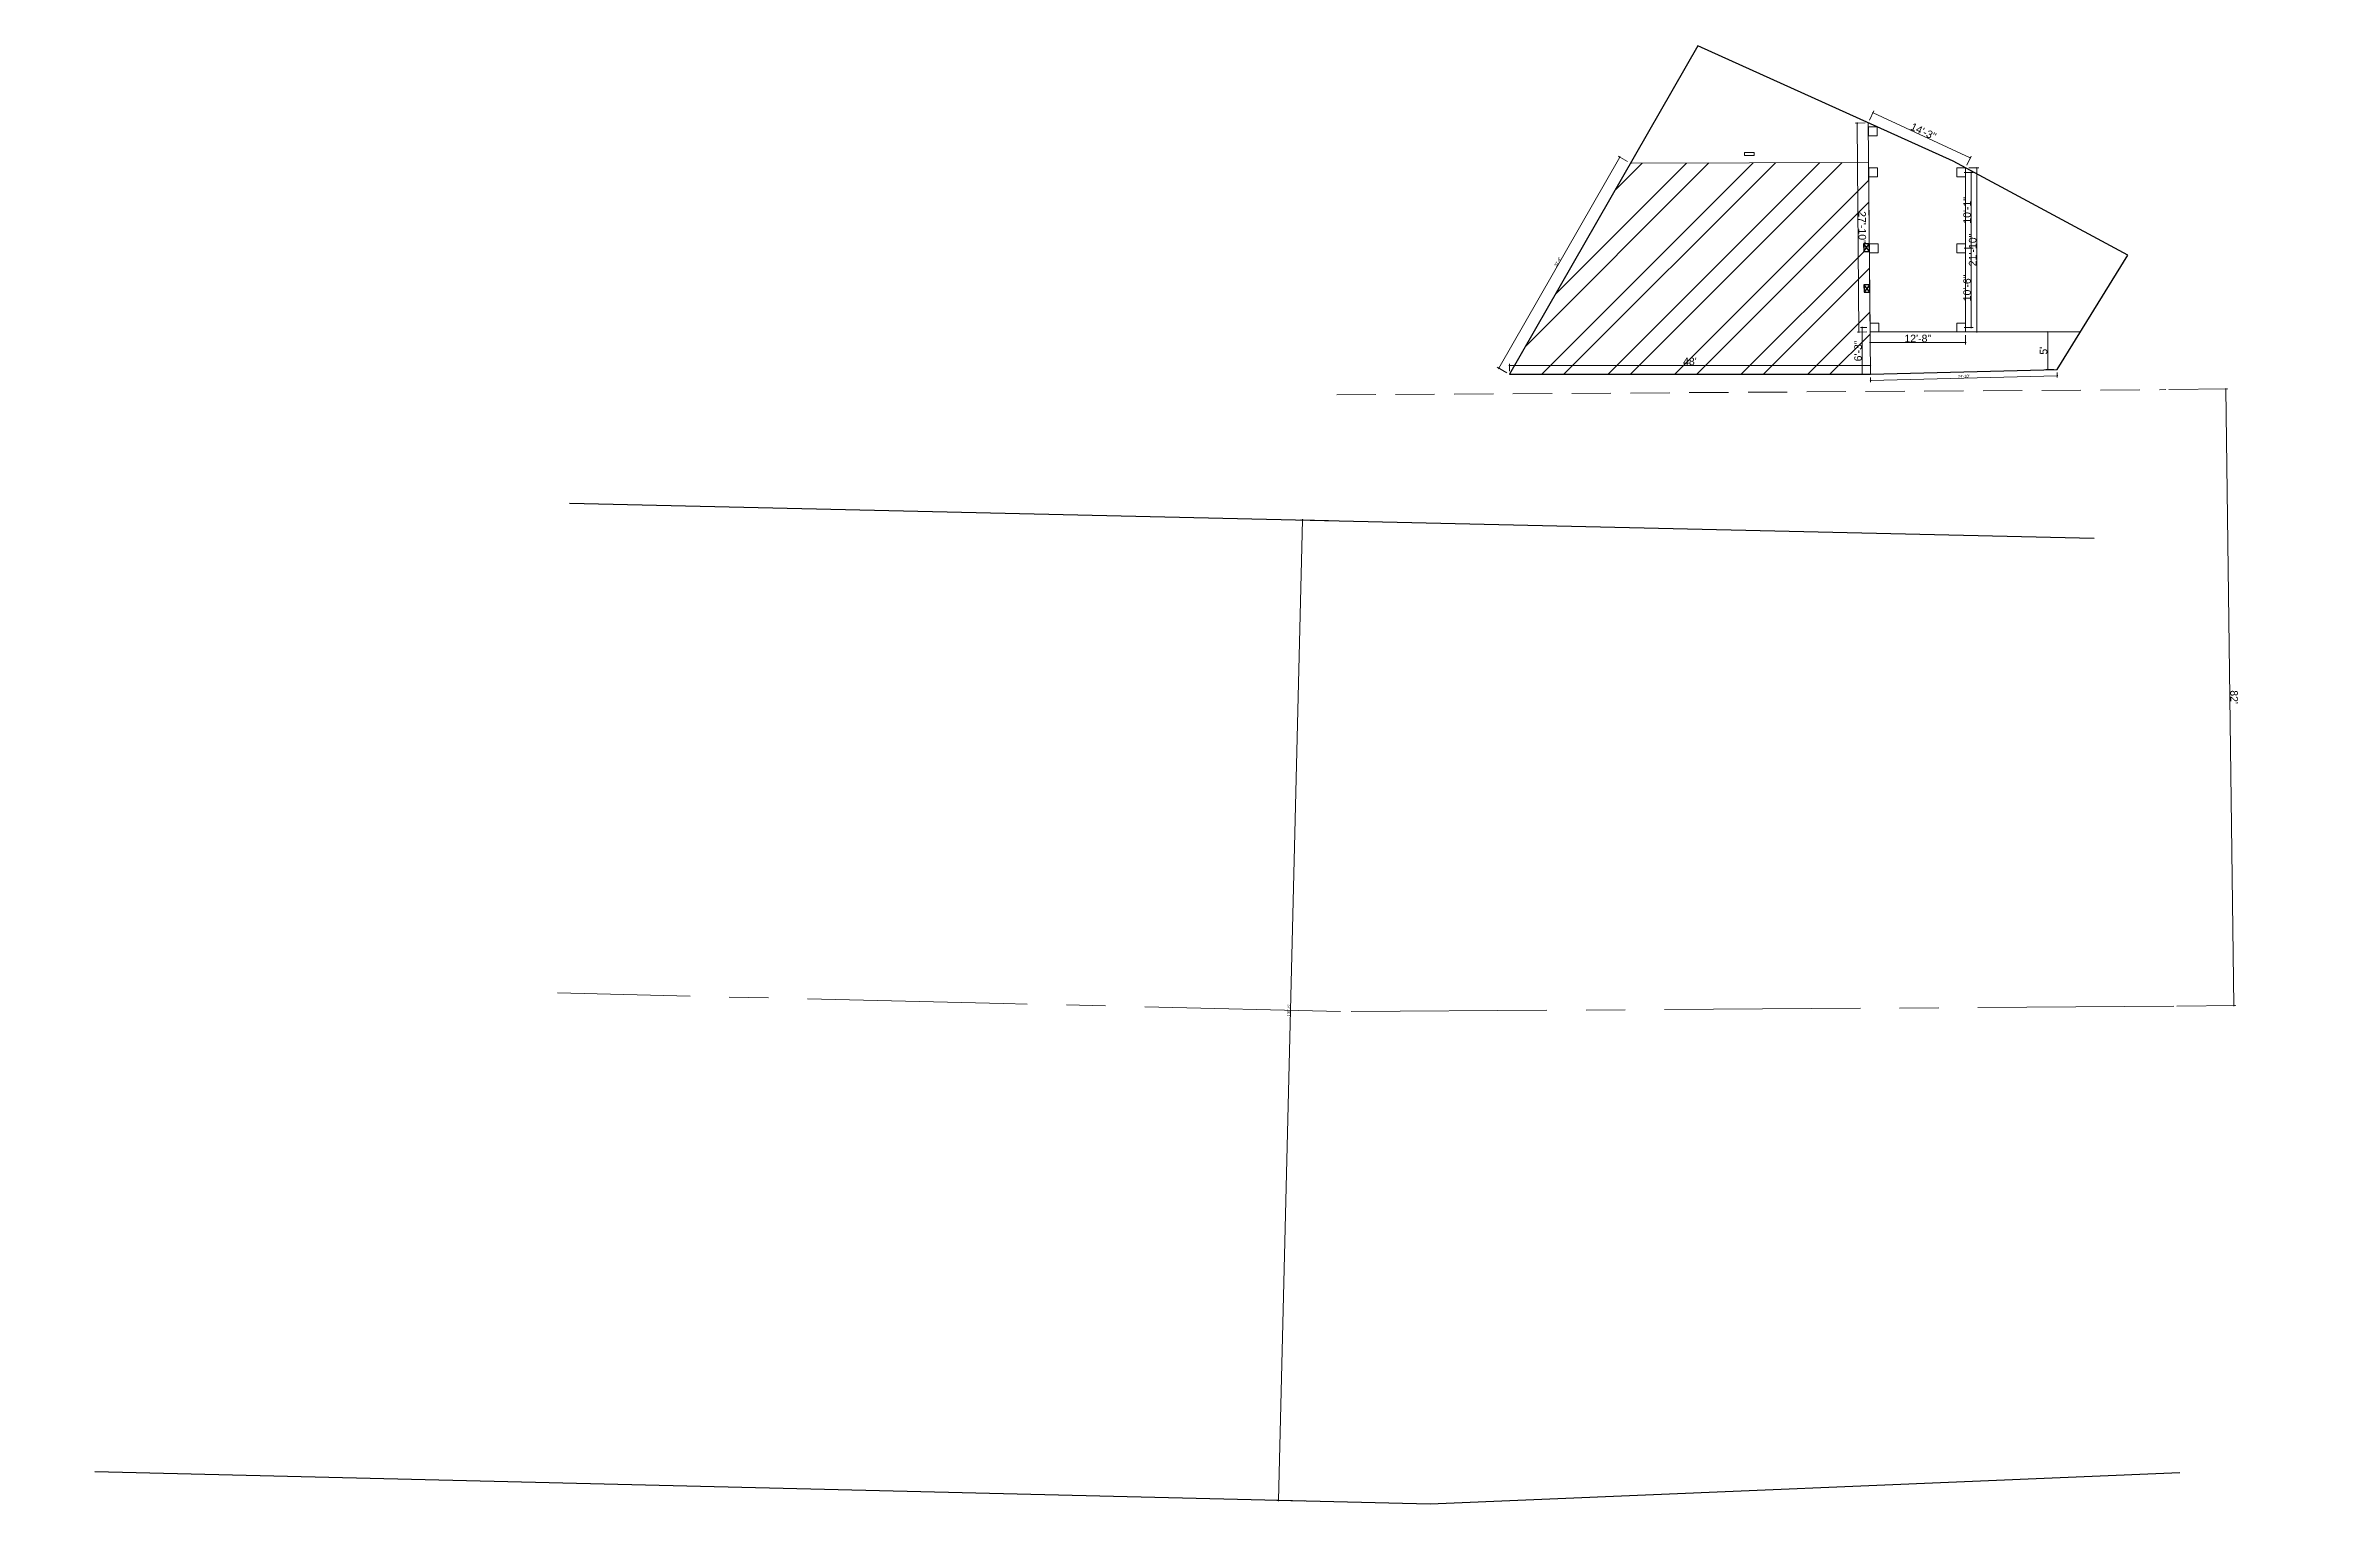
# Model space of a CAD drawing. Header units: inches. Extents: x 2 to 197762, y -33236 to 9.
# Drawn here: x 85804 to 89455, y -18511 to -16184 of the extents above; entities that cross this region are included whole.
import ezdxf

# ---------------------------------------------------------------- set-up
doc = ezdxf.new("R2010")
doc.units = ezdxf.units.IN
doc.header["$LTSCALE"] = 5
doc.header["$MEASUREMENT"] = 0
doc.linetypes.add('CENTER', pattern=[2, 1.25, -0.25, 0.25, -0.25])
doc.linetypes.add('DASHED2', pattern=[0.375, 0.25, -0.125])
doc.layers.add('A-WALL', color=7, linetype='Continuous', lineweight=9)
doc.layers.add('dim line', color=7, linetype='Continuous', lineweight=15, true_color=0xfab2b2)
doc.layers.add('WALL', color=7, linetype='Continuous')
doc.styles.get("Standard").update_dxf_attribs({"font": 'arial.ttf'})
doc.dimstyles.new('Standard$0', dxfattribs={"dimtxt": 6, "dimasz": 4, "dimexe": 3, "dimexo": 6, "dimgap": 3, "dimtad": 1, "dimdec": 1, "dimzin": 0, "dimdsep": 46, "dimlunit": 4, "dimtxsty": 'Standard', "dimcen": 0.09, "dimclrd": 6, "dimclre": 6, "dimclrt": 7, "dimadec": 0, "dimazin": 0, "dimtfac": 1, "dimtdec": 1, "dimtix": 1, "dimtofl": 0, "dimtmove": 1, "dimatfit": 3, "dimfxl": 1, "dimtolj": 1, "dimtzin": 0, "dimlwd": 18, "dimlwe": 18, "dimarcsym": 0})

# ---------------------------------------------------------------- blocks, each defined once
blk = doc.blocks.new('oblique')
at = {"color": 0, "lineweight": -2}
blk.add_line((0.25, 0.25), (-0.25, -0.25), dxfattribs=at)
at = {"layer": 'dim line', "lineweight": 9}
for p, q in [((-0.4375, 0), (0.4375, 0)), ((0, 0.4375), (0, -0.4375))]:
    blk.add_line(p, q, dxfattribs=at)
blk = doc.blocks.new('*D626')
at = {"layer": 'A-WALL', "color": 47, "lineweight": 0, "ltscale": 5, "transparency": 16777216}
for p, q in [((89191.4, -16732.7), (89285.5, -16731.5)), ((89204.2, -17716.7), (89298.3, -17715.5))]:
    blk.add_line(p, q, dxfattribs=at)
at = {"layer": 'A-WALL', "color": 33, "lineweight": 0, "ltscale": 5, "transparency": 16777216}
blk.add_line((89295.3, -17715.5), (89282.5, -16731.6), dxfattribs=at)
at = {"layer": 'Defpoints', "color": 0, "ltscale": 5, "transparency": 16777216}
for p in [(89186.4, -16732.8), (89282.5, -16731.6), (89199.2, -17716.7)]:
    blk.add_point(p, dxfattribs=at)
at = {"layer": 'A-WALL', "color": 33, "lineweight": 0, "ltscale": 5, "transparency": 16777216, "xscale": 2, "yscale": 2, "zscale": 2}
for p, rotation in [((89282.5, -16731.6), 90.74460548046723), ((89295.3, -17715.5), 270.7446054804672)]:
    blk.add_blockref('oblique', p, dxfattribs=dict(at, rotation=rotation))
at = {"layer": 'A-WALL', "color": 7, "ltscale": 5, "transparency": 16777216, "insert": (89295.5, -17223.4), "char_height": 12, "attachment_point": 5, "rotation": 270.7446}
blk.add_mtext("\\A1;82'", dxfattribs=at)
blk = doc.blocks.new('_OBLIQUE')
at = {"color": 0, "linetype": 'ByBlock'}
blk.add_line((-0.5, -0.5), (0.5, 0.5), dxfattribs=at)
blk = doc.blocks.new('C1a')
at = {"color": 1, "ltscale": 5}
for p, q in [((18657.7, 4625.8), (18648.7, 4625.8)), ((18648.7, 4625.8), (18648.8, 4613.8)), ((18648.8, 4613.8), (18657.8, 4613.8)), ((18657.8, 4613.8), (18657.7, 4625.8))]:
    blk.add_line(p, q, dxfattribs=at)
blk = doc.blocks.new('*D630')
at = {"layer": 'A-WALL', "color": 33, "lineweight": 0, "ltscale": 5, "transparency": 16777216}
blk.add_line((88315.3, -16361.8), (88122.3, -16698.6), dxfattribs=at)
at = {"layer": 'A-WALL', "color": 47, "lineweight": 0, "ltscale": 5, "transparency": 16777216}
for p, q in [((88327.9, -16369), (88312.7, -16360.3)), ((88134.9, -16705.8), (88119.7, -16697.1))]:
    blk.add_line(p, q, dxfattribs=at)
at = {"layer": 'Defpoints', "color": 0, "ltscale": 5, "transparency": 16777216}
for p in [(88332.3, -16371.5, -58.2), (88122.3, -16698.6), (88139.2, -16708.3, -58.2)]:
    blk.add_point(p, dxfattribs=at)
at = {"layer": 'A-WALL', "color": 33, "lineweight": 0, "ltscale": 5, "transparency": 16777216, "xscale": 2, "yscale": 2, "zscale": 2}
for p, rotation in [((88315.3, -16361.8), 60.18268386594869), ((88122.3, -16698.6), 240.1826838659487)]:
    blk.add_blockref('oblique', p, dxfattribs=dict(at, rotation=rotation))
at = {"layer": 'A-WALL', "color": 7, "ltscale": 5, "transparency": 16777216, "insert": (88216.4, -16528.8), "char_height": 4.5, "attachment_point": 5, "rotation": 60.1827}
blk.add_mtext('\\A1;32\'-4"', dxfattribs=at)
blk = doc.blocks.new('*D631')
at = {"layer": 'A-WALL', "color": 47, "lineweight": 0, "ltscale": 5, "transparency": 16777216}
for p, q in [((88139.2, -16703.3), (88139.2, -16691.5)), ((88715.2, -16703.3), (88715.2, -16691.5))]:
    blk.add_line(p, q, dxfattribs=at)
at = {"layer": 'A-WALL', "color": 33, "lineweight": 0, "ltscale": 5, "transparency": 16777216}
blk.add_line((88139.2, -16694.5), (88715.2, -16694.5), dxfattribs=at)
at = {"layer": 'Defpoints', "color": 0, "ltscale": 5, "transparency": 16777216}
for p in [(88139.2, -16708.3, -58.2), (88715.2, -16694.5), (88715.2, -16708.3, -58.2)]:
    blk.add_point(p, dxfattribs=at)
at = {"layer": 'A-WALL', "color": 33, "lineweight": 0, "ltscale": 5, "transparency": 16777216, "xscale": 2, "yscale": 2, "zscale": 2, "rotation": 180}
blk.add_blockref('oblique', (88139.2, -16694.5), dxfattribs=at)
at = {"layer": 'A-WALL', "color": 33, "lineweight": 0, "ltscale": 5, "transparency": 16777216, "xscale": 2, "yscale": 2, "zscale": 2}
blk.add_blockref('oblique', (88715.2, -16694.5), dxfattribs=at)
at = {"layer": 'A-WALL', "color": 7, "ltscale": 5, "transparency": 16777216, "insert": (88427.2, -16687.9), "char_height": 12, "attachment_point": 5}
blk.add_mtext("\\A1;48'", dxfattribs=at)
blk = doc.blocks.new('*D627')
at = {"layer": 'A-WALL', "color": 47, "lineweight": 0, "ltscale": 5, "transparency": 16777216}
for p, q in [((88715.4, -16713.3), (88715.6, -16721.1)), ((89013.2, -16705.7), (89013.4, -16713.5))]:
    blk.add_line(p, q, dxfattribs=at)
at = {"layer": 'A-WALL', "color": 33, "lineweight": 0, "ltscale": 5, "transparency": 16777216}
blk.add_line((88715.5, -16718.1), (89013.4, -16710.5), dxfattribs=at)
at = {"layer": 'Defpoints', "color": 0, "ltscale": 5, "transparency": 16777216}
for p in [(88715.2, -16708.3, -58.2), (89013.1, -16700.7, -58.2), (89013.4, -16710.5)]:
    blk.add_point(p, dxfattribs=at)
at = {"layer": 'A-WALL', "color": 33, "lineweight": 0, "ltscale": 5, "transparency": 16777216, "xscale": 2, "yscale": 2, "zscale": 2}
for p, rotation in [((88715.5, -16718.1), 181.4609483812761), ((89013.4, -16710.5), 1.460948381276098)]:
    blk.add_blockref('oblique', p, dxfattribs=dict(at, rotation=rotation))
at = {"layer": 'A-WALL', "color": 7, "ltscale": 5, "transparency": 16777216, "insert": (88864.4, -16711.5), "char_height": 4.5, "attachment_point": 5, "rotation": 1.4609}
blk.add_mtext('\\A1;24\'-10"', dxfattribs=at)
blk = doc.blocks.new('*D628')
at = {"layer": 'A-WALL', "color": 47, "lineweight": 0, "ltscale": 5, "transparency": 16777216}
for p, q in [((88709.6, -16633.7), (88699.3, -16633.7)), ((88710.2, -16708.3), (88699.3, -16708.3))]:
    blk.add_line(p, q, dxfattribs=at)
at = {"layer": 'A-WALL', "color": 33, "lineweight": 0, "ltscale": 5, "transparency": 16777216}
blk.add_line((88702.3, -16633.7), (88702.3, -16708.3), dxfattribs=at)
at = {"layer": 'Defpoints', "color": 0, "ltscale": 5, "transparency": 16777216}
for p in [(88714.6, -16633.7), (88702.3, -16708.3), (88715.2, -16708.3, -58.2)]:
    blk.add_point(p, dxfattribs=at)
at = {"layer": 'A-WALL', "color": 33, "lineweight": 0, "ltscale": 5, "transparency": 16777216, "xscale": 2, "yscale": 2, "zscale": 2}
for p, rotation in [((88702.3, -16633.7), 90), ((88702.3, -16708.3), 270)]:
    blk.add_blockref('oblique', p, dxfattribs=dict(at, rotation=rotation))
at = {"layer": 'A-WALL', "color": 7, "ltscale": 5, "transparency": 16777216, "insert": (88695.6, -16671), "char_height": 12, "attachment_point": 5, "rotation": 90}
blk.add_mtext('\\A1;6\'-3"', dxfattribs=at)
blk = doc.blocks.new('*D629')
at = {"layer": 'A-WALL', "color": 47, "lineweight": 0, "ltscale": 5, "transparency": 16777216}
for p, q in [((89008.1, -16640.7), (88995.1, -16640.7)), ((89008.1, -16700.7), (88995.1, -16700.7))]:
    blk.add_line(p, q, dxfattribs=at)
at = {"layer": 'A-WALL', "color": 33, "lineweight": 0, "ltscale": 5, "transparency": 16777216}
blk.add_line((88998.1, -16700.7), (88998.1, -16640.7), dxfattribs=at)
at = {"layer": 'Defpoints', "color": 0, "ltscale": 5, "transparency": 16777216}
for p in [(88998.1, -16640.7), (89013.1, -16640.7, -58.2), (89013.1, -16700.7, -58.2)]:
    blk.add_point(p, dxfattribs=at)
at = {"layer": 'A-WALL', "color": 33, "lineweight": 0, "ltscale": 5, "transparency": 16777216, "xscale": 2, "yscale": 2, "zscale": 2}
for p, rotation in [((88998.1, -16640.7), 90), ((88998.1, -16700.7), 270)]:
    blk.add_blockref('oblique', p, dxfattribs=dict(at, rotation=rotation))
at = {"layer": 'A-WALL', "color": 7, "ltscale": 5, "transparency": 16777216, "insert": (88991.5, -16670.7), "char_height": 12, "attachment_point": 5, "rotation": 90}
blk.add_mtext("\\A1;5'", dxfattribs=at)
blk = doc.blocks.new('*D632')
at = {"layer": 'A-WALL', "color": 47, "lineweight": 0, "ltscale": 5, "transparency": 16777216}
for p, q in [((88714.7, -16645.7), (88714.7, -16660.8)), ((88867, -16645.7), (88867, -16660.8))]:
    blk.add_line(p, q, dxfattribs=at)
at = {"layer": 'A-WALL', "color": 33, "lineweight": 0, "ltscale": 5, "transparency": 16777216}
blk.add_line((88714.7, -16657.8), (88867, -16657.8), dxfattribs=at)
at = {"layer": 'Defpoints', "color": 0, "ltscale": 5, "transparency": 16777216}
for p in [(88714.7, -16640.7), (88867, -16640.7), (88867, -16657.8)]:
    blk.add_point(p, dxfattribs=at)
at = {"layer": 'A-WALL', "color": 33, "lineweight": 0, "ltscale": 5, "transparency": 16777216, "xscale": 2, "yscale": 2, "zscale": 2, "rotation": 180}
blk.add_blockref('oblique', (88714.7, -16657.8), dxfattribs=at)
at = {"layer": 'A-WALL', "color": 33, "lineweight": 0, "ltscale": 5, "transparency": 16777216, "xscale": 2, "yscale": 2, "zscale": 2}
blk.add_blockref('oblique', (88867, -16657.8), dxfattribs=at)
at = {"layer": 'A-WALL', "color": 7, "ltscale": 5, "transparency": 16777216, "insert": (88790.8, -16651.2), "char_height": 12, "attachment_point": 5}
blk.add_mtext('\\A1;12\'-8"', dxfattribs=at)
blk = doc.blocks.new('*D633')
at = {"layer": 'A-WALL', "color": 47, "lineweight": 0, "ltscale": 5, "transparency": 16777216}
for p, q in [((88713.9, -16302.7), (88720.6, -16288.2)), ((88869.1, -16374.6), (88875.8, -16360.1))]:
    blk.add_line(p, q, dxfattribs=at)
at = {"layer": 'A-WALL', "color": 33, "lineweight": 0, "ltscale": 5, "transparency": 16777216}
blk.add_line((88874.6, -16362.8), (88719.4, -16290.9), dxfattribs=at)
at = {"layer": 'Defpoints', "color": 0, "ltscale": 5, "transparency": 16777216}
for p in [(88711.8, -16307.2), (88719.4, -16290.9), (88867, -16379.1)]:
    blk.add_point(p, dxfattribs=at)
at = {"layer": 'A-WALL', "color": 33, "lineweight": 0, "ltscale": 5, "transparency": 16777216, "xscale": 2, "yscale": 2, "zscale": 2}
for p, rotation in [((88719.4, -16290.9), 155.1430349773067), ((88874.6, -16362.8), 335.1430349773066)]:
    blk.add_blockref('oblique', p, dxfattribs=dict(at, rotation=rotation))
at = {"layer": 'A-WALL', "color": 7, "ltscale": 5, "transparency": 16777216, "insert": (88799.8, -16320.9), "char_height": 12, "attachment_point": 5, "rotation": 335.143}
blk.add_mtext('\\A1;14\'-3"', dxfattribs=at)
blk = doc.blocks.new('*D634')
at = {"layer": 'A-WALL', "color": 47, "lineweight": 0, "ltscale": 5, "transparency": 16777216}
for p, q in [((88872, -16379.1), (88888.1, -16379.1)), ((88872, -16640.7), (88888.1, -16640.7))]:
    blk.add_line(p, q, dxfattribs=at)
at = {"layer": 'A-WALL', "color": 33, "lineweight": 0, "ltscale": 5, "transparency": 16777216}
blk.add_line((88885.1, -16640.7), (88885.1, -16379.1), dxfattribs=at)
at = {"layer": 'Defpoints', "color": 0, "ltscale": 5, "transparency": 16777216}
for p in [(88867, -16379.1), (88885.1, -16379.1), (88867, -16640.7)]:
    blk.add_point(p, dxfattribs=at)
at = {"layer": 'A-WALL', "color": 33, "lineweight": 0, "ltscale": 5, "transparency": 16777216, "xscale": 2, "yscale": 2, "zscale": 2}
for p, rotation in [((88885.1, -16379.1), 90), ((88885.1, -16640.7), 270)]:
    blk.add_blockref('oblique', p, dxfattribs=dict(at, rotation=rotation))
at = {"layer": 'A-WALL', "color": 7, "ltscale": 5, "transparency": 16777216, "insert": (88878.4, -16509.9), "char_height": 12, "attachment_point": 5, "rotation": 90}
blk.add_mtext('\\A1;21\'-10"', dxfattribs=at)
blk = doc.blocks.new('*D635')
at = {"layer": 'A-WALL', "color": 47, "lineweight": 0, "ltscale": 5, "transparency": 16777216}
for p, q in [((88706.8, -16307.3), (88691.1, -16307.4)), ((88709.7, -16640.8), (88693.9, -16640.9))]:
    blk.add_line(p, q, dxfattribs=at)
at = {"layer": 'A-WALL', "color": 33, "lineweight": 0, "ltscale": 5, "transparency": 16777216}
blk.add_line((88694.1, -16307.4), (88696.9, -16640.9), dxfattribs=at)
at = {"layer": 'Defpoints', "color": 0, "ltscale": 5, "transparency": 16777216}
for p in [(88711.8, -16307.2), (88696.9, -16640.9), (88714.7, -16640.7)]:
    blk.add_point(p, dxfattribs=at)
at = {"layer": 'A-WALL', "color": 33, "lineweight": 0, "ltscale": 5, "transparency": 16777216, "xscale": 2, "yscale": 2, "zscale": 2}
for p, rotation in [((88694.1, -16307.4), 90.4857626912927), ((88696.9, -16640.9), 270.4857626912927)]:
    blk.add_blockref('oblique', p, dxfattribs=dict(at, rotation=rotation))
at = {"layer": 'A-WALL', "color": 7, "ltscale": 5, "transparency": 16777216, "insert": (88702.1, -16474.1), "char_height": 12, "attachment_point": 5, "rotation": 270.4858}
blk.add_mtext('\\A1;27\'-10"', dxfattribs=at)
blk = doc.blocks.new('*D636')
at = {"layer": 'A-WALL', "color": 47, "lineweight": 0, "ltscale": 5, "transparency": 16777216}
for p, q in [((88865, -16507.3), (88879.2, -16507.3)), ((88865, -16633.7), (88879.2, -16633.7))]:
    blk.add_line(p, q, dxfattribs=at)
at = {"layer": 'A-WALL', "color": 33, "lineweight": 0, "ltscale": 5, "transparency": 16777216}
blk.add_line((88876.2, -16507.3), (88876.2, -16633.7), dxfattribs=at)
at = {"layer": 'Defpoints', "color": 0, "ltscale": 5, "transparency": 16777216}
for p in [(88860, -16507.3), (88860, -16633.7), (88876.2, -16633.7)]:
    blk.add_point(p, dxfattribs=at)
at = {"layer": 'A-WALL', "color": 33, "lineweight": 0, "ltscale": 5, "transparency": 16777216, "xscale": 2, "yscale": 2, "zscale": 2}
for p, rotation in [((88876.2, -16507.3), 90), ((88876.2, -16633.7), 270)]:
    blk.add_blockref('oblique', p, dxfattribs=dict(at, rotation=rotation))
at = {"layer": 'A-WALL', "color": 7, "ltscale": 5, "transparency": 16777216, "insert": (88869.5, -16570.5), "char_height": 12, "attachment_point": 5, "rotation": 90}
blk.add_mtext('\\A1;10\'-6"', dxfattribs=at)
blk = doc.blocks.new('*D637')
at = {"layer": 'A-WALL', "color": 47, "lineweight": 0, "ltscale": 5, "transparency": 16777216}
for p, q in [((88865, -16386.1), (88879.2, -16386.1)), ((88865, -16507.3), (88879.2, -16507.3))]:
    blk.add_line(p, q, dxfattribs=at)
at = {"layer": 'A-WALL', "color": 33, "lineweight": 0, "ltscale": 5, "transparency": 16777216}
blk.add_line((88876.2, -16507.3), (88876.2, -16386.1), dxfattribs=at)
at = {"layer": 'Defpoints', "color": 0, "ltscale": 5, "transparency": 16777216}
for p in [(88860, -16386.1), (88876.2, -16386.1), (88860, -16507.3)]:
    blk.add_point(p, dxfattribs=at)
at = {"layer": 'A-WALL', "color": 33, "lineweight": 0, "ltscale": 5, "transparency": 16777216, "xscale": 2, "yscale": 2, "zscale": 2}
for p, rotation in [((88876.2, -16386.1), 90), ((88876.2, -16507.3), 270)]:
    blk.add_blockref('oblique', p, dxfattribs=dict(at, rotation=rotation))
at = {"layer": 'A-WALL', "color": 7, "ltscale": 5, "transparency": 16777216, "insert": (88869.5, -16446.7), "char_height": 12, "attachment_point": 5, "rotation": 90}
blk.add_mtext('\\A1;10\'-1"', dxfattribs=at)
blk = doc.blocks.new('*D641')
at = {"layer": 'A-WALL', "color": 33, "lineweight": 0, "ltscale": 5, "transparency": 16777216}
blk.add_line((87809.2, -16940.6), (87771.1, -18505.3), dxfattribs=at)
at = {"layer": 'A-WALL', "color": 47, "lineweight": 0, "ltscale": 5, "transparency": 16777216}
for p, q in [((87850.8, -16941.6), (87806.2, -16940.6)), ((87812.8, -18506.3), (87768.1, -18505.3))]:
    blk.add_line(p, q, dxfattribs=at)
at = {"layer": 'Defpoints', "color": 0, "ltscale": 5, "transparency": 16777216}
for p in [(87855.8, -16941.8, -31.1), (87771.1, -18505.3), (87817.8, -18506.5, 1.5)]:
    blk.add_point(p, dxfattribs=at)
at = {"layer": 'A-WALL', "color": 33, "lineweight": 0, "ltscale": 5, "transparency": 16777216, "xscale": 2, "yscale": 2, "zscale": 2}
for p, rotation in [((87809.2, -16940.6), 88.60717368131036), ((87771.1, -18505.3), 268.6071736813104)]:
    blk.add_blockref('oblique', p, dxfattribs=dict(at, rotation=rotation))
at = {"layer": 'A-WALL', "color": 7, "ltscale": 5, "transparency": 16777216, "insert": (87787.4, -17722.9), "char_height": 4.5, "attachment_point": 5, "rotation": 88.6072}
blk.add_mtext('\\A1;130\'-5"', dxfattribs=at)

msp = doc.modelspace()

# ---------------------------------------------------------------- hatches: boundary and pattern name
at = {"layer": 'A-WALL', "ltscale": 5}
h = msp.add_hatch(dxfattribs=at)
h.set_pattern_fill('ANSI32', color=256, scale=200)
h.paths.add_polyline_path([(84867.02, -16512.34), (84858.02, -16512.36), (84857.92, -16500.36), (84866.92, -16500.34), (84865.82, -16370.34), (84485.71, -16371.53), (84292.68, -16708.33), (84868.68, -16708.33), (84867.57, -16577.34), (84858.57, -16577.36), (84858.47, -16565.36), (84867.47, -16565.34)])
h.paths.add_polyline_path([(88704.48, -16500.36), (88713.48, -16500.34), (88712.38, -16370.34), (88332.27, -16371.53), (88139.25, -16708.33), (88715.25, -16708.33), (88714.14, -16577.34), (88705.14, -16577.36), (88705.04, -16565.36), (88714.04, -16565.34), (88713.59, -16512.34), (88704.59, -16512.36)])
h.paths.add_polyline_path([(92516.47, -16512.34), (92516.45, -16512.34), (92507.47, -16512.36), (92507.37, -16500.36), (92516.37, -16500.34), (92515.27, -16370.34), (92135.16, -16371.53), (91942.13, -16708.33), (92518.13, -16708.33), (92517.02, -16577.34), (92508.02, -16577.36), (92507.92, -16565.36), (92516.92, -16565.34)])
h.paths.add_polyline_path([(92225.02, -16696.36), (92235.46, -16696.36), (92235.46, -16687.09), (92225.02, -16687.09)], flags=24)
h.paths.add_polyline_path([(92505.83, -16582.36), (92505.83, -16564.1), (92496.56, -16564.1), (92496.56, -16582.36)], flags=24)
h.paths.add_polyline_path([(92507.03, -16678.39), (92507.03, -16663.62), (92497.76, -16663.62), (92497.76, -16678.39)], flags=24)

# ---------------------------------------------------------------- linework, layer by layer
at = {"color": 1, "ltscale": 5}
for p, q in [((88713.59, -16512.34, -58.17), (88704.48, -16500.36, -58.17)), ((88704.59, -16512.36, -58.17), (88713.48, -16500.34, -58.17)), ((88714.14, -16577.34, -58.17), (88705.04, -16565.36, -58.17)), ((88714.04, -16565.34, -58.17), (88705.14, -16577.36, -58.17))]:
    msp.add_line(p, q, dxfattribs=at)
for p, q in [((86639.47, -16914, -5.61), (89072.13, -16969.52, -56.63)), ((88012.86, -18511.21, 1.52), (85882.24, -18459.4, 1.52)), ((89208.86, -18461.11, 1.52), (88012.86, -18511.21, 1.52))]:
    msp.add_line(p, q)
at = {"elevation": -58.17}
msp.add_lwpolyline([(88139.25, -16708.33), (88715.25, -16708.33), (89013.12, -16700.73), (89125.95, -16518.26), (88847.02, -16368.36), (88439.68, -16184.12)], close=True, dxfattribs=at)
at = {"layer": 'A-WALL', "ltscale": 5}
for p, q in [((88714.67, -16640.73), (88711.85, -16307.22, -71.75)), ((88333.88, -16371.52, -58.17), (88332.27, -16371.53, -58.17)), ((88847.02, -16640.73), (88714.67, -16640.73, -58.17)), ((88714.67, -16640.73), (88867.02, -16640.73)), ((88867.02, -16640.73), (89050.22, -16640.73))]:
    msp.add_line(p, q, dxfattribs=at)
at = {"layer": 'A-WALL', "linetype": 'DASHED2', "ltscale": 50}
msp.add_line((87863.73, -16741.11), (89186.4, -16732.81), dxfattribs=at)
at = {"layer": 'A-WALL', "ltscale": 5}
for points in [[(88867.02, -16379.1), (88847.02, -16368.36), (88711.85, -16307.22), (88714.67, -16640.73), (88867.02, -16640.73)], [(88712.02, -16327.63), (88726.02, -16327.63), (88726.02, -16313.63), (88712.02, -16313.63)], [(88530.02, -16358.99), (88514.56, -16359.04), (88514.55, -16354.44), (88530, -16354.39)], [(88530.02, -16358.99), (88514.56, -16359.04), (88514.55, -16354.44), (88530, -16354.39)], [(88530.02, -16358.99), (88514.56, -16359.04), (88514.55, -16354.44), (88530, -16354.39)], [(88530.02, -16358.99), (88514.56, -16359.04), (88514.55, -16354.44), (88530, -16354.39)], [(88530.02, -16358.99), (88514.56, -16359.04), (88514.55, -16354.44), (88530, -16354.39)], [(88712.58, -16393.05), (88726.58, -16393.05), (88726.58, -16379.05), (88712.58, -16379.05)], [(88853.02, -16393.1), (88867.02, -16393.1), (88867.02, -16379.1), (88853.02, -16379.1)], [(88713.6, -16514.34), (88727.6, -16514.34), (88727.6, -16500.34), (88713.6, -16500.34)], [(88853.02, -16514.34), (88867.02, -16514.34), (88867.02, -16500.34), (88853.02, -16500.34)], [(88714.14, -16577.34), (88705.04, -16565.36), (88714.04, -16565.34)], [(88714.67, -16640.72), (88728.67, -16640.72), (88728.67, -16626.72), (88714.67, -16626.72)], [(88853.02, -16640.73), (88867.02, -16640.73), (88867.02, -16626.73), (88853.02, -16626.73)]]:
    msp.add_lwpolyline(points, close=True, dxfattribs=at)
at = {"layer": 'A-WALL', "color": 1, "ltscale": 5, "elevation": -58.17}
msp.add_lwpolyline([(88139.25, -16708.33), (88715.25, -16708.33), (88712.38, -16370.34), (88332.27, -16371.53)], close=True, dxfattribs=at)
at = {"layer": 'A-WALL', "linetype": 'CENTER', "ltscale": 50}
msp.add_lwpolyline([(89199.19, -17716.75), (87869.9, -17725.09), (87331.94, -17712.21), (86620.47, -17695.45)], dxfattribs=at)
at = {"layer": 'WALL', "color": 2, "linetype": 'ByBlock', "ltscale": 5, "elevation": -58.17}
for points in [[(88704.48, -16500.36), (88704.59, -16512.36), (88713.59, -16512.34), (88713.48, -16500.34)], [(88705.04, -16565.36), (88705.14, -16577.36), (88714.14, -16577.34), (88714.04, -16565.34)]]:
    msp.add_lwpolyline(points, close=True, dxfattribs=at)

# ---------------------------------------------------------------- block references
at = {"layer": 'WALL', "color": 2, "linetype": 'ByBlock', "ltscale": 5, "rotation": 0.133366426473816}
for p in [(70066.56, -21169.52, -58.17), (70067.11, -21234.52, -58.17)]:
    msp.add_blockref('C1a', p, dxfattribs=at)

# ---------------------------------------------------------------- dimensions: what is measured, and where the dimension line sits
at = {"layer": 'A-WALL', "ltscale": 5}
for p1, p2, distance, override, picture, middle in [((88711.85, -16307.22), (88714.67, -16640.73), -17.77, {"dimtxt": 12, "dimasz": 2, "dimexo": 5, "dimgap": 0.5, "dimdec": 0, "dimzin": 12, "dimpost": '\\X', "dimblk": 'oblique', "dimcen": 3, "dimclrd": 33, "dimclre": 47, "dimtfac": 0.5, "dimtdec": 0, "dimfxl": 3, "dimlwd": 0, "dimlwe": 0}, '*D635', (88702.12, -16474.07)), ((88867.02, -16379.1), (88711.85, -16307.22), -17.94, {"dimtxt": 12, "dimasz": 2, "dimexo": 5, "dimgap": 0.5, "dimdec": 0, "dimzin": 12, "dimpost": '\\X', "dimblk": 'oblique', "dimcen": 3, "dimclrd": 33, "dimclre": 47, "dimtfac": 0.5, "dimtdec": 0, "dimfxl": 3, "dimlwd": 0, "dimlwe": 0}, '*D633', (88799.76, -16320.87)), ((88332.27, -16371.53, -58.17), (88139.25, -16708.33, -58.17), -19.57, {"dimtxt": 4.5, "dimasz": 2, "dimexo": 5, "dimgap": 0.5, "dimzin": 12, "dimpost": '\\X', "dimblk": 'oblique', "dimcen": 3, "dimclrd": 33, "dimclre": 47, "dimtfac": 0.5, "dimfxl": 3, "dimlwd": 0, "dimlwe": 0}, '*D630', (88216.35, -16528.81)), ((88715.25, -16708.33, -58.17), (89013.12, -16700.73, -58.17), -9.81, {"dimtxt": 4.5, "dimasz": 2, "dimexo": 5, "dimgap": 0.5, "dimzin": 12, "dimpost": '\\X', "dimblk": 'oblique', "dimcen": 3, "dimclrd": 33, "dimclre": 47, "dimtfac": 0.5, "dimfxl": 3, "dimlwd": 0, "dimlwe": 0}, '*D627', (88864.36, -16711.54)), ((87855.8, -16941.76, -31.12), (87817.75, -18506.46, 1.52), -46.64, {"dimtxt": 4.5, "dimasz": 2, "dimexo": 5, "dimgap": 0.5, "dimdec": 0, "dimzin": 12, "dimpost": '\\X', "dimblk": 'oblique', "dimcen": 3, "dimclrd": 33, "dimclre": 47, "dimtfac": 0.5, "dimtdec": 0, "dimfxl": 3, "dimlwd": 0, "dimlwe": 0}, '*D641', (87787.35, -17722.91))]:
    dim = msp.add_aligned_dim(p1=p1, p2=p2, distance=distance, dimstyle='Standard$0', override=override, dxfattribs=at)
    dim.commit()
    dim.dimension.update_dxf_attribs({"geometry": picture, "text_midpoint": middle})
for base, p1, p2, angle, override, picture, middle in [((88876.16, -16386.1), (88860.02, -16507.34), (88860.02, -16386.1), 90, {"dimtxt": 12, "dimasz": 2, "dimexo": 5, "dimgap": 0.5, "dimdec": 0, "dimzin": 12, "dimpost": '\\X', "dimblk": 'oblique', "dimcen": 3, "dimclrd": 33, "dimclre": 47, "dimtfac": 0.5, "dimtdec": 0, "dimfxl": 3, "dimlwd": 0, "dimlwe": 0}, '*D637', (88869.54, -16446.72)), ((88885.07, -16379.1), (88867.02, -16640.73), (88867.02, -16379.1), 90, {"dimtxt": 12, "dimasz": 2, "dimexo": 5, "dimgap": 0.5, "dimdec": 0, "dimzin": 12, "dimpost": '\\X', "dimblk": 'oblique', "dimcen": 3, "dimclrd": 33, "dimclre": 47, "dimtfac": 0.5, "dimtdec": 0, "dimfxl": 3, "dimlwd": 0, "dimlwe": 0}, '*D634', (88878.44, -16509.92)), ((88876.16, -16633.73), (88860.02, -16507.34), (88860.02, -16633.73), 90, {"dimtxt": 12, "dimasz": 2, "dimexo": 5, "dimgap": 0.5, "dimdec": 0, "dimzin": 12, "dimpost": '\\X', "dimblk": 'oblique', "dimcen": 3, "dimclrd": 33, "dimclre": 47, "dimtfac": 0.5, "dimtdec": 0, "dimfxl": 3, "dimlwd": 0, "dimlwe": 0}, '*D636', (88869.54, -16570.54)), ((88702.28, -16708.33), (88714.62, -16633.73), (88715.25, -16708.33, -58.17), 90, {"dimtxt": 12, "dimasz": 2, "dimexo": 5, "dimgap": 0.5, "dimdec": 0, "dimzin": 12, "dimpost": '\\X', "dimblk": 'oblique', "dimcen": 3, "dimclrd": 33, "dimclre": 47, "dimtfac": 0.5, "dimtdec": 0, "dimfxl": 3, "dimlwd": 0, "dimlwe": 0}, '*D628', (88695.65, -16671.03)), ((88998.07, -16640.73), (89013.12, -16700.73, -58.17), (89013.12, -16640.73, -58.17), 90, {"dimtxt": 12, "dimasz": 2, "dimexo": 5, "dimgap": 0.5, "dimdec": 0, "dimzin": 12, "dimpost": '\\X', "dimblk": 'oblique', "dimcen": 3, "dimclrd": 33, "dimclre": 47, "dimtfac": 0.5, "dimtdec": 0, "dimfxl": 3, "dimlwd": 0, "dimlwe": 0}, '*D629', (88991.47, -16670.73)), ((89282.48, -16731.56), (89199.19, -17716.75), (89186.4, -16732.81), 90.74461, {"dimtxt": 12, "dimasz": 2, "dimexo": 5, "dimgap": 0.5, "dimzin": 12, "dimpost": '\\X', "dimblk": 'oblique', "dimcen": 3, "dimclrd": 33, "dimclre": 47, "dimtfac": 0.5, "dimfxl": 3, "dimlwd": 0, "dimlwe": 0}, '*D626', (89295.5, -17223.45))]:
    dim = msp.add_linear_dim(base=base, p1=p1, p2=p2, angle=angle, dimstyle='Standard$0', override=override, dxfattribs=at)
    dim.commit()
    dim.dimension.update_dxf_attribs({"geometry": picture, "text_midpoint": middle})
for base, p1, p2, override, picture, middle in [((88867.02, -16657.79), (88714.67, -16640.73), (88867.02, -16640.73), {"dimtxt": 12, "dimasz": 2, "dimexo": 5, "dimgap": 0.5, "dimdec": 0, "dimzin": 12, "dimpost": '\\X', "dimblk": 'oblique', "dimcen": 3, "dimclrd": 33, "dimclre": 47, "dimtfac": 0.5, "dimtdec": 0, "dimfxl": 3, "dimlwd": 0, "dimlwe": 0}, '*D632', (88790.85, -16651.16)), ((88715.25, -16694.49), (88139.25, -16708.33, -58.17), (88715.25, -16708.33, -58.17), {"dimtxt": 12, "dimasz": 2, "dimexo": 5, "dimgap": 0.5, "dimzin": 12, "dimpost": '\\X', "dimblk": 'oblique', "dimcen": 3, "dimclrd": 33, "dimclre": 47, "dimtfac": 0.5, "dimfxl": 3, "dimlwd": 0, "dimlwe": 0}, '*D631', (88427.25, -16687.86))]:
    dim = msp.add_linear_dim(base=base, p1=p1, p2=p2, dimstyle='Standard$0', override=override, dxfattribs=at)
    dim.commit()
    dim.dimension.update_dxf_attribs({"geometry": picture, "text_midpoint": middle})

doc.saveas('drawing.dxf')
